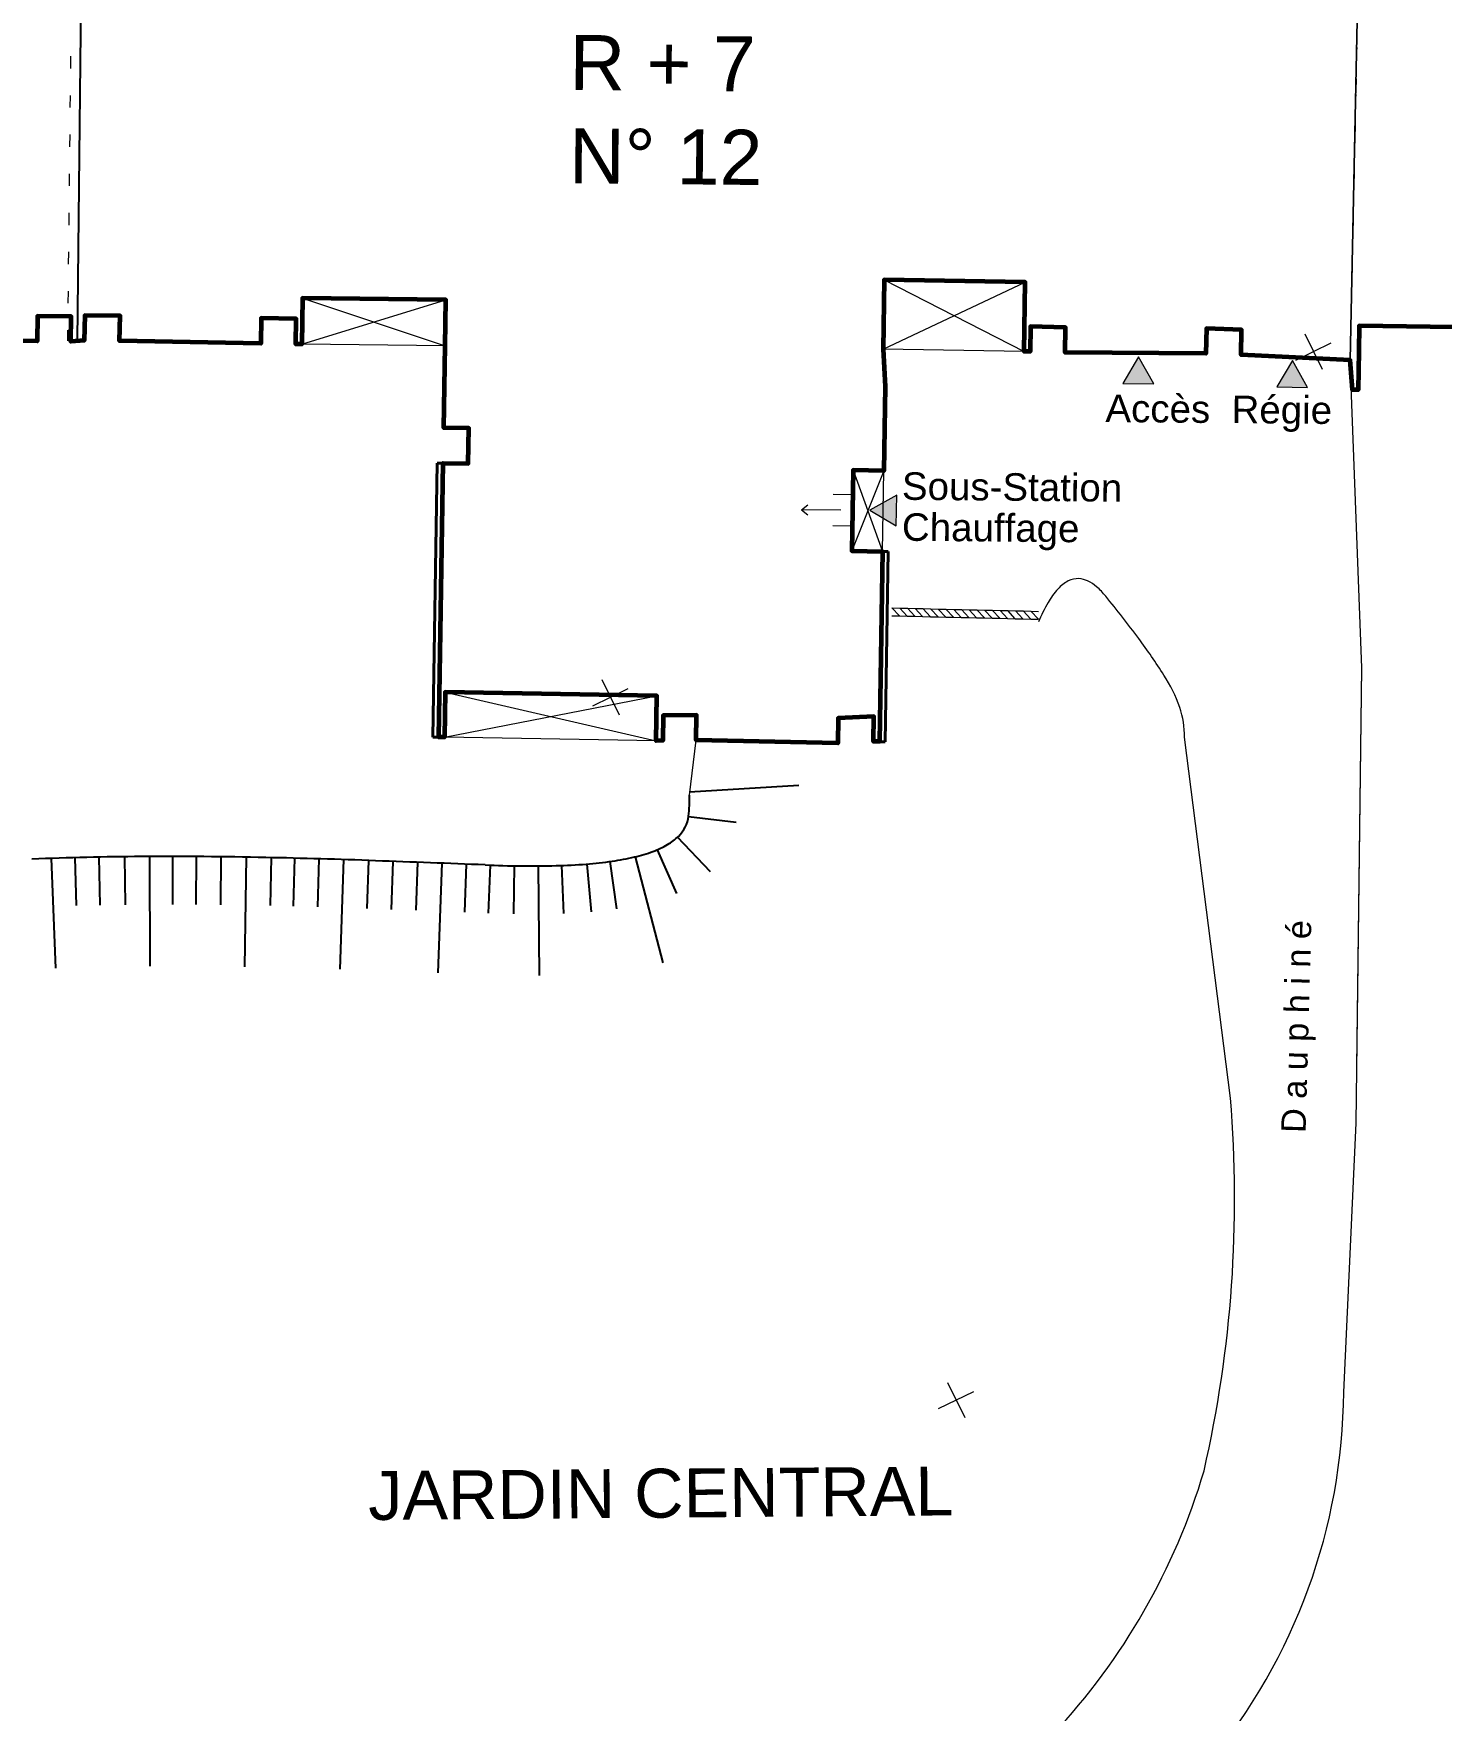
# Model space of a CAD drawing. Extents: x 996 to 1166918, y 537 to 295728.
# Drawn here: x 1091.48 to 1127.42, y 641.6 to 684.42 of the extents above; entities that cross this region are included whole.
import ezdxf

# ---------------------------------------------------------------- set-up
doc = ezdxf.new("R2010")
doc.units = 0
doc.header["$MEASUREMENT"] = 0
doc.linetypes.add('55255', pattern=[0.8, 0.3, -0.1, 0.1, -0.1, 0.2])
doc.linetypes.add('CONTINU', pattern=[0])
doc.layers.get('0').update_dxf_attribs({"linetype": 'CONTINUOUS', "lineweight": 0})
doc.layers.add('Bardages bois', color=7, linetype='CONTINUOUS', lineweight=40, true_color=0xa35200)
for name, color, linetype in [('BATIMENT', 7, 'CONTINU'), ('TALUS', 7, 'CONTINU'), ('TEXTE', 7, 'CONTINUOUS')]:
    doc.layers.add(name, color=color, linetype=linetype)
doc.layers.add('CF-TOPO-CARROYAGE', color=7, linetype='CONTINUOUS', lineweight=0)
doc.layers.add('DIVERS', color=7, linetype='CONTINU', lineweight=5)
doc.styles.get("Standard").update_dxf_attribs({"font": 'arial.ttf'})

# ---------------------------------------------------------------- blocks, each defined once
blk = doc.blocks.new('BL142', base_point=(1.5, 1))
for points in [[(1.5, 0.5), (1.5, 1.5), (1.375, 1.34375)], [(1.5, 1.5), (1.625, 1.34375)]]:
    blk.add_lwpolyline(points)
blk = doc.blocks.new('BL95', base_point=(2, 1))
blk.add_lwpolyline([(2, 0.5), (2, 1.5)])
blk = doc.blocks.new('CROIX')
at = {"linetype": 'CONTINU'}
for p, q in [((0, 0.5), (0, -0.5)), ((-0.5, 0), (0.5, 0))]:
    blk.add_line(p, q, dxfattribs=at)
blk = doc.blocks.new('A$C366579FD')
at = {"layer": 'DIVERS', "ltscale": 0.05}
blk.add_hatch(color=256, dxfattribs=at).paths.add_polyline_path([(0.691, 0.384), (0.013, 0.79), (0, 0)])
blk.add_lwpolyline([(0.691, 0.384), (0.013, 0.79), (0, 0)], close=True, dxfattribs=at)

msp = doc.modelspace()

# ---------------------------------------------------------------- linework, layer by layer
at = {"layer": 'Bardages bois', "ltscale": 0.05}
for p, q in [((1101.789, 673.455), (1101.674, 666.455)), ((1101.939, 673.451), (1101.789, 673.455)), ((1101.939, 673.452), (1101.824, 666.452)), ((1113.153, 671.2), (1113.074, 666.34)), ((1113.153, 671.2), (1113.303, 671.198)), ((1113.303, 671.198), (1113.224, 666.338)), ((1101.824, 666.452), (1101.674, 666.455)), ((1113.074, 666.34), (1113.224, 666.338))]:
    msp.add_line(p, q, dxfattribs=at)
at = {"layer": 'BATIMENT'}
for points in [[(1092.606, 676.572), (1092.732, 688.409)], [(1092.606, 676.572), (1092.732, 688.409)], [(1128.033, 676.921), (1127.133, 676.932), (1125.323, 676.956), (1125.314, 676.316), (1125.302, 675.326), (1125.152, 675.328), (1125.093, 676.085), (1122.313, 676.216), (1122.323, 676.856), (1121.422, 676.893), (1121.411, 676.253), (1117.816, 676.279), (1117.827, 676.919), (1116.931, 676.941), (1116.92, 676.301), (1116.77, 676.303), (1116.799, 678.073), (1113.2, 678.132), (1113.171, 676.363), (1113.222, 675.41), (1113.187, 673.26), (1112.407, 673.273), (1112.373, 671.213), (1113.153, 671.2), (1113.074, 666.341), (1112.924, 666.343), (1112.934, 666.983), (1112.025, 666.943), (1112.015, 666.303), (1108.399, 666.376), (1108.409, 667.016), (1107.556, 667.005), (1107.546, 666.366), (1107.374, 666.362), (1107.392, 667.512), (1101.993, 667.601), (1101.974, 666.451), (1101.824, 666.453), (1101.939, 673.452), (1102.579, 673.442), (1102.594, 674.342), (1101.954, 674.352), (1101.988, 676.452)], [(1101.988, 676.452), (1102.008, 677.622), (1098.345, 677.662), (1098.326, 676.492), (1098.176, 676.494), (1098.187, 677.134), (1097.29, 677.151), (1097.28, 676.511), (1093.677, 676.572), (1093.688, 677.212), (1092.788, 677.227), (1092.777, 676.587), (1092.434, 676.557), (1092.445, 677.197), (1091.58, 677.209), (1091.57, 676.569), (1087.983, 676.615)]]:
    msp.add_lwpolyline(points, dxfattribs=at)
at = {"layer": 'BATIMENT', "lineweight": 60}
for points in [[(1128.033, 676.921), (1127.133, 676.932), (1125.323, 676.956), (1125.314, 676.316), (1125.302, 675.326), (1125.152, 675.328), (1125.093, 676.085), (1122.313, 676.216), (1122.323, 676.856), (1121.422, 676.893), (1121.411, 676.253), (1117.816, 676.279), (1117.827, 676.919), (1116.931, 676.941), (1116.92, 676.301), (1116.77, 676.303), (1116.799, 678.073), (1113.2, 678.132), (1113.171, 676.363), (1113.222, 675.41), (1113.187, 673.26), (1112.407, 673.273), (1112.373, 671.213), (1113.153, 671.2), (1113.074, 666.341), (1112.924, 666.343), (1112.934, 666.983), (1112.025, 666.943), (1112.015, 666.303), (1108.399, 666.376), (1108.409, 667.016), (1107.556, 667.005), (1107.546, 666.366), (1107.374, 666.362), (1107.392, 667.512), (1101.993, 667.601), (1101.974, 666.451), (1101.824, 666.453), (1101.939, 673.452), (1102.579, 673.442), (1102.594, 674.342), (1101.954, 674.352), (1101.988, 676.452)], [(1101.988, 676.452), (1102.008, 677.622), (1098.345, 677.662), (1098.326, 676.492), (1098.176, 676.494), (1098.187, 677.134), (1097.29, 677.151), (1097.28, 676.511), (1093.677, 676.572), (1093.688, 677.212), (1092.788, 677.227), (1092.777, 676.587), (1092.434, 676.557), (1092.445, 677.197), (1091.58, 677.209), (1091.57, 676.569), (1087.983, 676.615)]]:
    msp.add_lwpolyline(points, dxfattribs=at)
at = {"layer": 'DIVERS', "ltscale": 0.05}
msp.add_line((1108.231, 664.978), (1108.399, 666.376), dxfattribs=at)
for points in [[(1088.082, 688.473), (1091.672, 688.426), (1091.661, 687.786), (1092.561, 687.771), (1092.572, 688.411), (1092.732, 688.409), (1092.606, 676.572), (1092.434, 676.575), (1092.445, 677.197), (1091.58, 677.209), (1091.572, 676.569), (1087.983, 676.615)], [(1125.343, 688.067), (1125.093, 676.084), (1122.313, 676.215), (1122.323, 676.855), (1121.422, 676.892), (1121.411, 676.252), (1117.816, 676.278), (1117.832, 676.918), (1116.931, 676.94), (1116.92, 676.3), (1116.77, 676.303), (1116.799, 678.072), (1113.2, 678.131), (1113.171, 676.362), (1113.187, 673.259), (1112.407, 673.272), (1112.373, 671.212), (1113.153, 671.199), (1113.074, 666.34), (1112.924, 666.342), (1112.934, 666.982), (1112.025, 666.942), (1112.012, 666.302), (1108.399, 666.375), (1108.409, 667.015), (1107.556, 667.005), (1107.546, 666.365), (1107.374, 666.367), (1107.392, 667.511), (1101.993, 667.6), (1101.974, 666.45), (1101.824, 666.452), (1101.939, 673.451), (1102.579, 673.441), (1102.594, 674.341), (1101.954, 674.351), (1102.008, 677.621), (1098.345, 677.661), (1098.326, 676.491), (1098.176, 676.493), (1098.188, 677.133), (1097.29, 677.148), (1097.28, 676.51), (1093.677, 676.571), (1093.688, 677.211), (1092.788, 677.226), (1092.777, 676.586), (1092.606, 676.571), (1092.732, 688.409)], [(1128.033, 676.921), (1125.323, 676.956), (1125.302, 675.326), (1125.152, 675.328), (1125.093, 676.084), (1125.343, 688.067)]]:
    msp.add_lwpolyline(points, dxfattribs=at)
at = {"layer": 'DIVERS', "linetype": '55255'}
msp.add_lwpolyline([(1125.343, 688.068), (1125.093, 676.085)], dxfattribs=at)
at = {"layer": 'DIVERS'}
for points in [[(1092.43, 683.53), (1092.433, 683.842)], [(1092.419, 682.531), (1092.422, 682.843)], [(1092.409, 681.532), (1092.412, 681.844)], [(1092.398, 680.533), (1092.401, 680.845)], [(1092.387, 679.533), (1092.391, 679.846)], [(1092.377, 678.534), (1092.38, 678.846)], [(1113.2, 678.132), (1116.77, 676.303), (1113.171, 676.363), (1116.799, 678.073)], [(1092.366, 677.535), (1092.369, 677.847)], [(1098.345, 677.662), (1101.988, 676.452), (1098.326, 676.492), (1102.008, 677.622)], [(1092.356, 676.575), (1092.359, 676.848)], [(1092.356, 676.575), (1092.359, 676.848)], [(1124.928, 649.728), (1125.243, 656.594), (1125.394, 668.224), (1125.093, 676.085)], [(1125.262, 658.033), (1125.394, 668.224), (1125.093, 676.085)], [(1112.407, 673.273), (1113.153, 671.2), (1113.187, 673.26), (1112.373, 671.213)], [(1113.391, 669.556), (1113.588, 669.551), (1113.395, 669.756), (1113.593, 669.751)], [(1113.588, 669.551), (1113.785, 669.546), (1113.593, 669.751), (1113.789, 669.746)], [(1113.785, 669.546), (1113.982, 669.542), (1113.789, 669.746), (1113.987, 669.742)], [(1113.982, 669.542), (1114.179, 669.537), (1113.987, 669.742), (1114.184, 669.737)], [(1114.179, 669.537), (1114.376, 669.532), (1114.184, 669.737), (1114.381, 669.732)], [(1114.376, 669.532), (1114.573, 669.528), (1114.381, 669.732), (1114.578, 669.728)], [(1114.573, 669.528), (1114.77, 669.523), (1114.578, 669.728), (1114.775, 669.723)], [(1114.77, 669.523), (1114.967, 669.518), (1114.775, 669.723), (1114.972, 669.718)], [(1114.967, 669.518), (1115.164, 669.514), (1114.972, 669.718), (1115.169, 669.714)], [(1115.164, 669.514), (1115.361, 669.509), (1115.169, 669.714), (1115.366, 669.709)], [(1115.361, 669.509), (1115.558, 669.505), (1115.366, 669.709), (1115.563, 669.704)], [(1115.558, 669.505), (1115.755, 669.5), (1115.563, 669.704), (1115.76, 669.7)], [(1115.755, 669.5), (1115.952, 669.495), (1115.76, 669.7), (1115.957, 669.695)], [(1115.952, 669.495), (1116.149, 669.491), (1115.957, 669.695), (1116.154, 669.69)], [(1116.149, 669.491), (1116.346, 669.486), (1116.154, 669.69), (1116.351, 669.686)], [(1116.346, 669.486), (1116.543, 669.481), (1116.351, 669.686), (1116.548, 669.681)], [(1116.543, 669.481), (1116.74, 669.477), (1116.548, 669.681), (1116.745, 669.677)], [(1116.74, 669.477), (1116.937, 669.472), (1116.745, 669.677), (1116.942, 669.672)], [(1116.937, 669.472), (1117.135, 669.467), (1116.942, 669.672), (1117.139, 669.667)], [(1101.993, 667.601), (1107.374, 666.362), (1101.974, 666.451), (1107.392, 667.512)]]:
    msp.add_lwpolyline(points, dxfattribs=at)
msp.add_lwpolyline([(1117.514, 640.999, 0.116033), (1121.365, 647.723, 0.076359), (1122.04, 657.233), (1120.863, 666.452), (1120.863, 666.452, 0.086825), (1120.742, 667.216, 0.061366), (1120.339, 668.042, 0.017693), (1119.695, 668.974, 0.012106), (1118.852, 670.054, 0.045339), (1118.62, 670.296, 0.068811), (1118.392, 670.446, 0.095698), (1118.169, 670.503, 0.127045), (1117.898, 670.444, 0.090104), (1117.635, 670.24, 0.054086), (1117.38, 669.891, 0.03308), (1117.133, 669.397)], format="xyb", dxfattribs=at)
at = {"layer": 'DIVERS', "ltscale": 0.05}
msp.add_arc((1109.925, 649.839), 15.004, 320.4163, 359.5766, dxfattribs=at)
at = {"layer": 'TALUS'}
for points in [[(1108.227, 665.059), (1111.022, 665.233)], [(1108.203, 664.433), (1109.419, 664.283)], [(1108.765, 663.013), (1107.921, 663.901)], [(1091.932, 663.358), (1092.038, 660.56)], [(1092.532, 663.377), (1092.568, 662.153)], [(1093.181, 662.167), (1093.155, 663.392)], [(1093.802, 663.402), (1093.817, 662.177)], [(1094.438, 663.407), (1094.452, 660.607)], [(1095.03, 663.408), (1095.029, 662.183)], [(1095.632, 662.18), (1095.639, 663.405)], [(1096.265, 663.4), (1096.251, 662.175)], [(1096.908, 663.39), (1096.862, 660.591)], [(1097.551, 663.378), (1097.525, 662.153)], [(1098.12, 662.139), (1098.151, 663.364)], [(1098.765, 663.347), (1098.73, 662.123)], [(1106.839, 663.4), (1107.548, 660.692)], [(1107.404, 663.582), (1107.899, 662.462)], [(1099.392, 663.328), (1099.302, 660.53)], [(1100.033, 663.306), (1099.989, 662.082)], [(1100.618, 662.058), (1100.664, 663.283)], [(1101.286, 663.259), (1101.24, 662.035)], [(1101.907, 663.236), (1101.8, 660.438)], [(1102.526, 663.212), (1102.479, 661.988)], [(1103.098, 661.964), (1103.146, 663.188)], [(1103.752, 663.17), (1103.734, 661.945)], [(1104.366, 663.166), (1104.392, 660.366)], [(1104.963, 663.178), (1105.011, 661.954)], [(1105.725, 661.996), (1105.615, 663.216)], [(1106.194, 663.28), (1106.367, 662.067)]]:
    msp.add_lwpolyline(points, dxfattribs=at)
for centre, radius, start, end in [((1104.373, 664.9), 3.858, 353.1746, 1.1548), ((1107.337, 664.552), 0.874, 313.9328, 352.7397), ((1106.962, 664.933), 1.408, 300.0331, 314.1636), ((1094.621, 589.91), 73.497, 90.29954, 92.48236), ((1094.915, 546.546), 116.862, 88.7751, 90.33262), ((1093.951, 496.421), 166.996, 87.85148, 88.81214), ((1105.327, 669.721), 6.499, 278.2085, 283.308), ((1105.915, 667.267), 3.976, 283.2042, 290.2944), ((1106.481, 665.757), 2.363, 290.1266, 300.1425), ((1034.274, -1113.548), 1778.07, 87.784531, 87.874756), ((1104.19, 688.219), 25.053, 267.3003, 271.4572), ((1104.411, 678.159), 14.991, 271.5902, 274.5092), ((1104.808, 673.22), 10.037, 274.4676, 278.2901)]:
    msp.add_arc(centre, radius, start, end, dxfattribs=at)

# ---------------------------------------------------------------- block references
at = {"layer": 'CF-TOPO-CARROYAGE', "rotation": 26.18773148999673}
for p in [(1124.156, 676.302), (1106.209, 667.476), (1115.035, 649.529)]:
    msp.add_blockref('CROIX', p, dxfattribs=at)
at = {"layer": 'DIVERS', "ltscale": 0.05}
for p, rotation in [((1120.078, 675.477), 90), ((1124.008, 675.386), 90), ((1113.519, 672.638), 180)]:
    msp.add_blockref('A$C366579FD', p, dxfattribs=dict(at, rotation=rotation))
at = {"layer": 'DIVERS'}
for name, p, xscale, yscale, rotation in [('BL142', (1111.59, 672.256), 0.9999827599999823, 0.9999827600000231, 89.05700146389296), ('BL95', (1112.147, 672.647), 0.5000412499999921, 0.5000412499999811, 89.05658208389295), ('BL95', (1112.134, 671.847), 0.5000412499999921, 0.5000412499999811, 89.05658208389295)]:
    msp.add_blockref(name, p, dxfattribs=dict(at, xscale=xscale, yscale=yscale, rotation=rotation))

# ---------------------------------------------------------------- texts
at = {"layer": 'TEXTE'}
for s, height, rotation, p in [('R + 7', 1.4063, 359.4879, (1105.159, 682.983)), ('N° 12', 1.4063, 359.4879, (1105.147, 680.599)), ('Accès  Régie', 0.70313, 359.4879, (1118.843, 674.504)), ('Sous-Station', 0.70313, 359.4879, (1113.648, 672.518)), ('Chauffage', 0.7031, 359.4879, (1113.648, 671.472)), ('D a u p h i n é', 0.625, 88.433, (1123.956, 656.342)), ('JARDIN CENTRAL', 1.24999, 0.4609, (1100.029, 646.463))]:
    msp.add_text(s, height=height, rotation=rotation, dxfattribs=at).set_placement(p)

doc.saveas('drawing.dxf')
